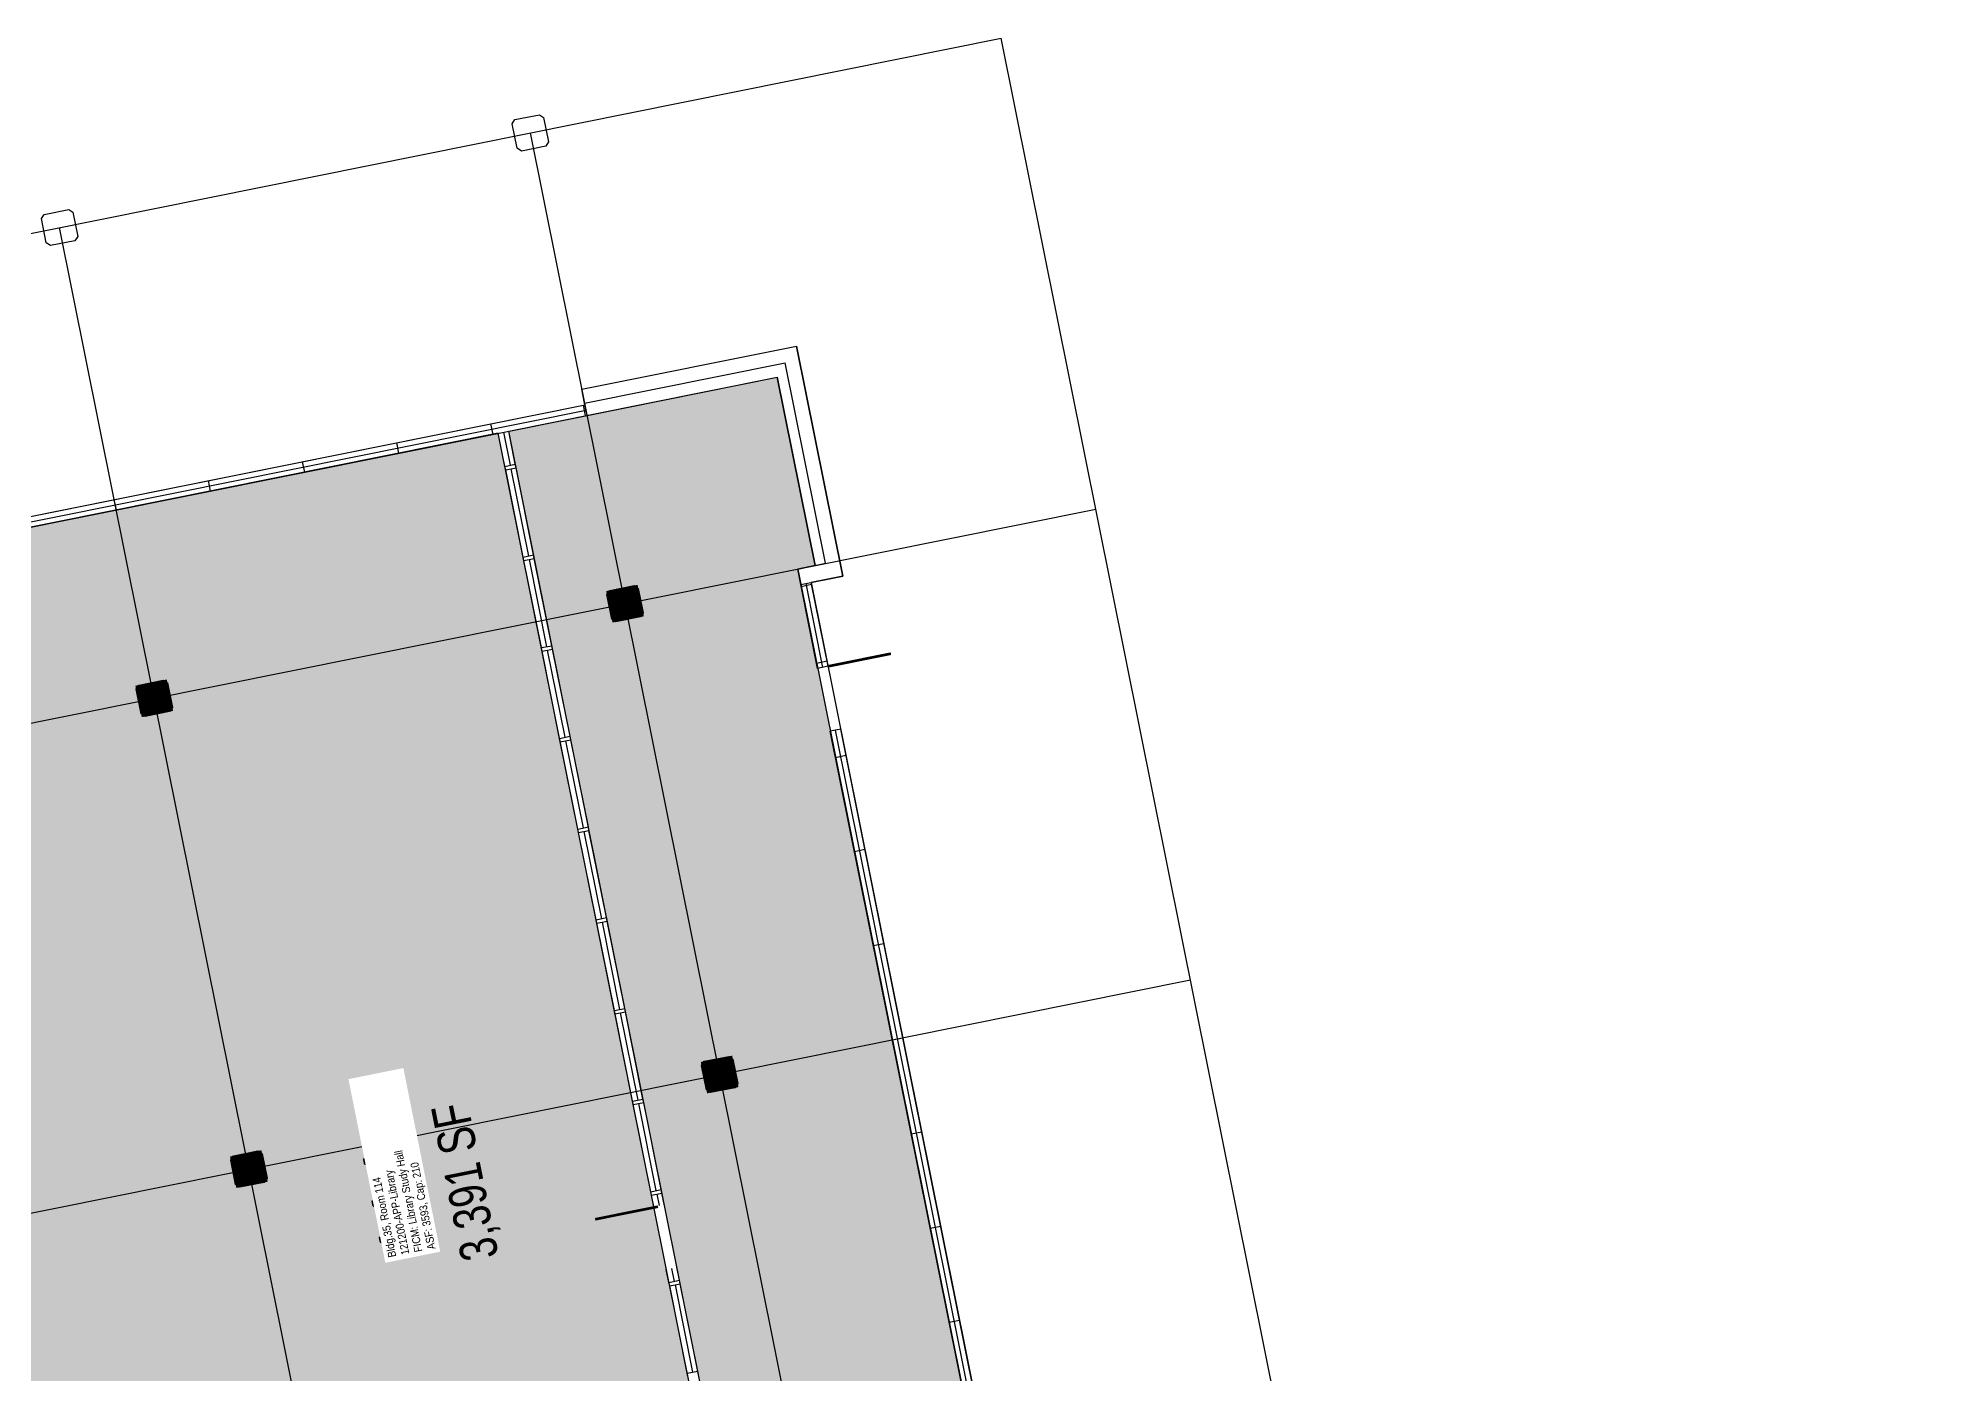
# Model space of a CAD drawing. Header units: inches. Extents: x 69201055 to 69205028, y 27678536 to 27681908.
# Drawn here: x 69203955 to 69205028, y 27681157 to 27681908 of the extents above; entities that cross this region are included whole.
import ezdxf
from ezdxf.enums import TextEntityAlignment as Align

# ---------------------------------------------------------------- set-up
doc = ezdxf.new("R2010")
doc.units = ezdxf.units.IN
doc.header["$LTSCALE"] = 10
doc.header["$MEASUREMENT"] = 0
doc.layers.get('0').update_dxf_attribs({"linetype": 'CONTINUOUS'})
for name, color, linetype in [('A-COLS', 5, 'CONTINUOUS'), ('A-DOOR', 2, 'CONTINUOUS'), ('A-GLAZ', 1, 'CONTINUOUS'), ('A-GRID', 1, 'CONTINUOUS'), ('A-IDEN-RNUM', 7, 'CONTINUOUS'), ('A-IDEN-SNUM', 4, 'CONTINUOUS'), ('A-IDEN-VNUM', 4, 'CONTINUOUS'), ('A-WALL', 5, 'CONTINUOUS'), ('AREA-ASSIGN', 7, 'CONTINUOUS'), ('AREA-GROSS', 1, 'CONTINUOUS'), ('AREA-TEXT', 3, 'CONTINUOUS'), ('Rooms-Category-Color', 7, 'CONTINUOUS'), ('Rooms-College-Color', 7, 'CONTINUOUS'), ('Rooms-Department-Color', 7, 'CONTINUOUS'), ('Rooms-Division-Color', 7, 'CONTINUOUS'), ('Rooms-Information', 7, 'CONTINUOUS')]:
    doc.layers.add(name, color=color, linetype=linetype)
doc.styles.add('CP_AREA', font='arial.ttf', dxfattribs={"height": 15})
doc.styles.add('CP_ROOMSNUMBER', font='arial.ttf', dxfattribs={"height": 1})
doc.styles.add('CP_ROOMVNUMBER', font='arial.ttf', dxfattribs={"width": 0.85, "height": 0.075})

# ---------------------------------------------------------------- blocks, each defined once
blk = doc.blocks.new('COL')
at = {"layer": 'A-COLS', "const_width": 18}
blk.add_lwpolyline([(0, 9), (0, -9)], dxfattribs=at)
at = {"layer": 'A-COLS'}
blk.add_lwpolyline([(9, 7), (9, -7), (7, -9), (-7, -9), (-9, -7), (-9, 7), (-7, 9), (7, 9)], close=True, dxfattribs=at)

msp = doc.modelspace()

# ---------------------------------------------------------------- hatches: boundary and pattern name
at = {"layer": 'Rooms-Category-Color', "true_color": 0xe3f498}
msp.add_hatch(color=61, dxfattribs=at).paths.add_polyline_path([(69204294.7, 27681702.6), (69204370.2, 27681717.8), (69204391.5, 27681611.9), (69204381.7, 27681609.9), (69204538.4, 27680830.5), (69204397.2, 27680802.1), (69204314.4, 27681213.9), (69204219.2, 27681687.4)])
at = {"layer": 'Rooms-Category-Color', "true_color": 0x99d7b2}
msp.add_hatch(color=253, dxfattribs=at).paths.add_polyline_path([(69204253.1, 27680773.2), (69204259, 27680774.3), (69204289.4, 27680780.5), (69204297.2, 27680782), (69204391.3, 27680801), (69204307.4, 27681218.6), (69204213.3, 27681686.2), (69203741.8, 27681591.4), (69203742.4, 27681588.5), (69203743.5, 27681582.6), (69203763.6, 27681482.6), (69203764.8, 27681476.7), (69203784.3, 27681379.7), (69203776.5, 27681378.1), (69203614.7, 27681345.6), (69203612.8, 27681355.4), (69203605.7, 27681390.7), (69203595, 27681443.6), (69203579.3, 27681440.4), (69203578.4, 27681440.2), (69203567.6, 27681438.1), (69203544, 27681433.3), (69203543.1, 27681433.1), (69203532.3, 27681431), (69203498, 27681424.1), (69203492.1, 27681422.9), (69203511.8, 27681324.9), (69203514.7, 27681325.4), (69203546.7, 27681166.6), (69203818.2, 27681221.2), (69203838.9, 27681118.3), (69203838.9, 27681118.3), (69203838.9, 27681118.3), (69203870.5, 27680961.3), (69203892.7, 27680850.6), (69203903.4, 27680797.7), (69203921.7, 27680706.5), (69204017.8, 27680725.9), (69204123.7, 27680747.1), (69204173.7, 27680757.2), (69204179.6, 27680758.4)])
at = {"layer": 'Rooms-College-Color', "true_color": 0xadadad}
msp.add_hatch(color=253, dxfattribs=at).paths.add_polyline_path([(69204294.7, 27681702.6), (69204370.2, 27681717.8), (69204391.5, 27681611.9), (69204381.7, 27681609.9), (69204538.4, 27680830.5), (69204397.2, 27680802.1), (69204314.4, 27681213.9), (69204219.2, 27681687.4)])
at = {"layer": 'Rooms-College-Color', "true_color": 0x80bc67}
msp.add_hatch(color=83, dxfattribs=at).paths.add_polyline_path([(69204253.1, 27680773.2), (69204259, 27680774.3), (69204289.4, 27680780.5), (69204297.2, 27680782), (69204391.3, 27680801), (69204307.4, 27681218.6), (69204213.3, 27681686.2), (69203741.8, 27681591.4), (69203742.4, 27681588.5), (69203743.5, 27681582.6), (69203763.6, 27681482.6), (69203764.8, 27681476.7), (69203784.3, 27681379.7), (69203776.5, 27681378.1), (69203614.7, 27681345.6), (69203612.8, 27681355.4), (69203605.7, 27681390.7), (69203595, 27681443.6), (69203579.3, 27681440.4), (69203578.4, 27681440.2), (69203567.6, 27681438.1), (69203544, 27681433.3), (69203543.1, 27681433.1), (69203532.3, 27681431), (69203498, 27681424.1), (69203492.1, 27681422.9), (69203511.8, 27681324.9), (69203514.7, 27681325.4), (69203546.7, 27681166.6), (69203818.2, 27681221.2), (69203838.9, 27681118.3), (69203838.9, 27681118.3), (69203838.9, 27681118.3), (69203870.5, 27680961.3), (69203892.7, 27680850.6), (69203903.4, 27680797.7), (69203921.7, 27680706.5), (69204017.8, 27680725.9), (69204123.7, 27680747.1), (69204173.7, 27680757.2), (69204179.6, 27680758.4)])
at = {"layer": 'Rooms-Department-Color', "true_color": 0x80bc67}
msp.add_hatch(color=83, dxfattribs=at).paths.add_polyline_path([(69204294.7, 27681702.6), (69204370.2, 27681717.8), (69204391.5, 27681611.9), (69204381.7, 27681609.9), (69204538.4, 27680830.5), (69204397.2, 27680802.1), (69204314.4, 27681213.9), (69204219.2, 27681687.4)])
at = {"layer": 'Rooms-Department-Color', "true_color": 0x62f98f}
msp.add_hatch(color=91, dxfattribs=at).paths.add_polyline_path([(69204253.1, 27680773.2), (69204259, 27680774.3), (69204289.4, 27680780.5), (69204297.2, 27680782), (69204391.3, 27680801), (69204307.4, 27681218.6), (69204213.3, 27681686.2), (69203741.8, 27681591.4), (69203742.4, 27681588.5), (69203743.5, 27681582.6), (69203763.6, 27681482.6), (69203764.8, 27681476.7), (69203784.3, 27681379.7), (69203776.5, 27681378.1), (69203614.7, 27681345.6), (69203612.8, 27681355.4), (69203605.7, 27681390.7), (69203595, 27681443.6), (69203579.3, 27681440.4), (69203578.4, 27681440.2), (69203567.6, 27681438.1), (69203544, 27681433.3), (69203543.1, 27681433.1), (69203532.3, 27681431), (69203498, 27681424.1), (69203492.1, 27681422.9), (69203511.8, 27681324.9), (69203514.7, 27681325.4), (69203546.7, 27681166.6), (69203818.2, 27681221.2), (69203838.9, 27681118.3), (69203838.9, 27681118.3), (69203838.9, 27681118.3), (69203870.5, 27680961.3), (69203892.7, 27680850.6), (69203903.4, 27680797.7), (69203921.7, 27680706.5), (69204017.8, 27680725.9), (69204123.7, 27680747.1), (69204173.7, 27680757.2), (69204179.6, 27680758.4)])
at = {"layer": 'Rooms-Division-Color', "true_color": 0x80bc67}
msp.add_hatch(color=83, dxfattribs=at).paths.add_polyline_path([(69204294.7, 27681702.6), (69204370.2, 27681717.8), (69204391.5, 27681611.9), (69204381.7, 27681609.9), (69204538.4, 27680830.5), (69204397.2, 27680802.1), (69204314.4, 27681213.9), (69204219.2, 27681687.4)])
at = {"layer": 'Rooms-Division-Color', "true_color": 0x62f98f}
msp.add_hatch(color=91, dxfattribs=at).paths.add_polyline_path([(69204253.1, 27680773.2), (69204259, 27680774.3), (69204289.4, 27680780.5), (69204297.2, 27680782), (69204391.3, 27680801), (69204307.4, 27681218.6), (69204213.3, 27681686.2), (69203741.8, 27681591.4), (69203742.4, 27681588.5), (69203743.5, 27681582.6), (69203763.6, 27681482.6), (69203764.8, 27681476.7), (69203784.3, 27681379.7), (69203776.5, 27681378.1), (69203614.7, 27681345.6), (69203612.8, 27681355.4), (69203605.7, 27681390.7), (69203595, 27681443.6), (69203579.3, 27681440.4), (69203578.4, 27681440.2), (69203567.6, 27681438.1), (69203544, 27681433.3), (69203543.1, 27681433.1), (69203532.3, 27681431), (69203498, 27681424.1), (69203492.1, 27681422.9), (69203511.8, 27681324.9), (69203514.7, 27681325.4), (69203546.7, 27681166.6), (69203818.2, 27681221.2), (69203838.9, 27681118.3), (69203838.9, 27681118.3), (69203838.9, 27681118.3), (69203870.5, 27680961.3), (69203892.7, 27680850.6), (69203903.4, 27680797.7), (69203921.7, 27680706.5), (69204017.8, 27680725.9), (69204123.7, 27680747.1), (69204173.7, 27680757.2), (69204179.6, 27680758.4)])

# ---------------------------------------------------------------- linework, layer by layer
at = {"layer": 'A-DOOR'}
for points in [[(69204398.8, 27681555.2, 1.5, 1.5, 0), (69204434.1, 27681562.3, 0, 0, 0), (69204434.2, 27681561.6, 0, 0, -0.414214), (69204404.3, 27681520.4, 0, 0, -0.414214)], [(69204303.1, 27681251.4, 1.5, 1.5, 0), (69204267.8, 27681244.3, 0, 0, 0), (69204267.9, 27681243.6, 0, 0, 0.414214), (69204311.5, 27681217.1, 0, 0, 0.414214)]]:
    msp.add_lwpolyline(points, format="xyseb", dxfattribs=at)
at = {"layer": 'A-GLAZ'}
for p, q in [((69203740.6, 27681597.3), (69204262.1, 27681702.2)), ((69203741.2, 27681594.4), (69204262.7, 27681699.2)), ((69203741.8, 27681591.4), (69204263.3, 27681696.3)), ((69204262.3, 27681696.1), (69204261.2, 27681702)), ((69204210.4, 27681685.6), (69204209.2, 27681691.5)), ((69204217.1, 27681667.6), (69204213.3, 27681686.2)), ((69204216.3, 27681686.8), (69204220, 27681668.2)), ((69204222.9, 27681668.8), (69204219.2, 27681687.4)), ((69204157.4, 27681675), (69204156.3, 27681680.9)), ((69204104.5, 27681664.4), (69204103.3, 27681670.2)), ((69204217.1, 27681667.6), (69204222.9, 27681668.8)), ((69204217.5, 27681665.7), (69204217.1, 27681667.6)), ((69204217.5, 27681665.7), (69204223.3, 27681666.8)), ((69204227.3, 27681616.6), (69204217.5, 27681665.7)), ((69204220.4, 27681666.2), (69204230.3, 27681617.2)), ((69204223.3, 27681666.8), (69204222.9, 27681668.8)), ((69204233.2, 27681617.8), (69204223.3, 27681666.8)), ((69204051.6, 27681653.7), (69204050.4, 27681659.6)), ((69203998.6, 27681643.1), (69203997.4, 27681649)), ((69204227.3, 27681616.6), (69204233.2, 27681617.8)), ((69204233.6, 27681615.9), (69204233.2, 27681617.8)), ((69204227.7, 27681614.7), (69204227.3, 27681616.6)), ((69204227.7, 27681614.7), (69204233.6, 27681615.9)), ((69204227.7, 27681614.7), (69204233.6, 27681615.9)), ((69204237.6, 27681565.7), (69204227.7, 27681614.7)), ((69204230.7, 27681615.3), (69204240.5, 27681566.2)), ((69204243.5, 27681566.8), (69204233.6, 27681615.9)), ((69204392.9, 27681554), (69204383.4, 27681601.1)), ((69204383.6, 27681600.1), (69204389.5, 27681601.3)), ((69204395.8, 27681554.6), (69204386.4, 27681601.7)), ((69204398.8, 27681555.2), (69204389.3, 27681602.3)), ((69204237.6, 27681565.7), (69204243.5, 27681566.8)), ((69204238, 27681563.7), (69204237.6, 27681565.7)), ((69204238, 27681563.7), (69204243.8, 27681564.9)), ((69204247.8, 27681514.7), (69204238, 27681563.7)), ((69204240.9, 27681564.3), (69204250.8, 27681515.3)), ((69204243.8, 27681564.9), (69204243.5, 27681566.8)), ((69204253.7, 27681515.9), (69204243.8, 27681564.9)), ((69204392.3, 27681557), (69204398.2, 27681558.2)), ((69204398.8, 27681555.2), (69204392.9, 27681554)), ((69204247.8, 27681514.7), (69204253.7, 27681515.9)), ((69204248.2, 27681512.7), (69204247.8, 27681514.7)), ((69204248.2, 27681512.7), (69204254.1, 27681513.9)), ((69204258.1, 27681463.7), (69204248.2, 27681512.7)), ((69204251.2, 27681513.3), (69204261, 27681464.3)), ((69204254.1, 27681513.9), (69204253.7, 27681515.9)), ((69204264, 27681464.9), (69204254.1, 27681513.9)), ((69204405.9, 27681519.9), (69204400, 27681518.8)), ((69204538.4, 27680830.5), (69204400, 27681518.8)), ((69204541.3, 27680831.1), (69204402.9, 27681519.3)), ((69204544.3, 27680831.7), (69204405.9, 27681519.9)), ((69204403, 27681504), (69204408.8, 27681505.2)), ((69204258.1, 27681463.7), (69204264, 27681464.9)), ((69204258.5, 27681461.7), (69204258.1, 27681463.7)), ((69204258.5, 27681461.7), (69204264.3, 27681462.9)), ((69204268.3, 27681412.7), (69204258.5, 27681461.7)), ((69204261.4, 27681462.3), (69204271.3, 27681413.3)), ((69204264.3, 27681462.9), (69204264, 27681464.9)), ((69204274.2, 27681413.9), (69204264.3, 27681462.9)), ((69204413.6, 27681451.1), (69204419.5, 27681452.3)), ((69204268.3, 27681412.7), (69204274.2, 27681413.9)), ((69204274.6, 27681411.9), (69204274.2, 27681413.9)), ((69204268.7, 27681410.8), (69204268.3, 27681412.7)), ((69204268.7, 27681410.8), (69204274.6, 27681411.9)), ((69204278.6, 27681361.7), (69204268.7, 27681410.8)), ((69204271.7, 27681411.3), (69204281.5, 27681362.3)), ((69204284.5, 27681362.9), (69204274.6, 27681411.9)), ((69204424.2, 27681398.2), (69204430.1, 27681399.3)), ((69204278.6, 27681361.7), (69204284.5, 27681362.9)), ((69204279, 27681359.8), (69204278.6, 27681361.7)), ((69204279, 27681359.8), (69204284.8, 27681361)), ((69204288.8, 27681310.8), (69204279, 27681359.8)), ((69204281.9, 27681360.4), (69204291.8, 27681311.3)), ((69204284.8, 27681361), (69204284.5, 27681362.9)), ((69204294.7, 27681311.9), (69204284.8, 27681361)), ((69204434.9, 27681345.2), (69204440.8, 27681346.4)), ((69204288.8, 27681310.8), (69204294.7, 27681311.9)), ((69204289.2, 27681308.8), (69204288.8, 27681310.8)), ((69204289.2, 27681308.8), (69204295.1, 27681310)), ((69204299.1, 27681259.8), (69204289.2, 27681308.8)), ((69204292.2, 27681309.4), (69204302, 27681260.4)), ((69204295.1, 27681310), (69204294.7, 27681311.9)), ((69204305, 27681261), (69204295.1, 27681310)), ((69204445.5, 27681292.3), (69204451.4, 27681293.5)), ((69204299.1, 27681259.8), (69204305, 27681261)), ((69204299.5, 27681257.8), (69204299.1, 27681259.8)), ((69204299.5, 27681257.8), (69204305.3, 27681259)), ((69204300.9, 27681250.6), (69204299.5, 27681257.8)), ((69204302.4, 27681258.4), (69204303.7, 27681252)), ((69204305.3, 27681259), (69204305, 27681261)), ((69204306.8, 27681251.8), (69204305.3, 27681259)), ((69204456.2, 27681239.3), (69204462.1, 27681240.5)), ((69204309.3, 27681208.8), (69204307.8, 27681216.1)), ((69204309.3, 27681208.8), (69204315.2, 27681210)), ((69204310.8, 27681216.7), (69204312.3, 27681209.4)), ((69204315.2, 27681210), (69204313.7, 27681217.3)), ((69204315.6, 27681208), (69204315.2, 27681210)), ((69204309.7, 27681206.8), (69204309.3, 27681208.8)), ((69204309.7, 27681206.8), (69204315.6, 27681208)), ((69204319.6, 27681157.8), (69204309.7, 27681206.8)), ((69204312.7, 27681207.4), (69204322.5, 27681158.4)), ((69204325.5, 27681159), (69204315.6, 27681208)), ((69204466.8, 27681186.4), (69204472.7, 27681187.6)), ((69204319.6, 27681157.8), (69204325.5, 27681159)), ((69204320, 27681155.9), (69204319.6, 27681157.8)), ((69204325.9, 27681157), (69204325.5, 27681159))]:
    msp.add_line(p, q, dxfattribs=at)
at = {"layer": 'A-GRID'}
for p, q in [((69201055, 27681216.4), (69204496.1, 27681908.3)), ((69205028.3, 27679261.3), (69204496.1, 27681908.3)), ((69204763.6, 27679208.1), (69204231.4, 27681855.1)), ((69204498.9, 27679154.9), (69203966.7, 27681801.9)), ((69201108.2, 27680951.7), (69204549.3, 27681643.6)), ((69201161.4, 27680687), (69204602.5, 27681378.9))]:
    msp.add_line(p, q, dxfattribs=at)
at = {"layer": 'A-WALL'}
for p, q in [((69204260.4, 27681711), (69204381, 27681735.2)), ((69204261.9, 27681703.2), (69204374.7, 27681725.8)), ((69204397.4, 27681613.1), (69204374.7, 27681725.8)), ((69204407, 27681605.8), (69204381, 27681735.2)), ((69204263.3, 27681696.3), (69204370.2, 27681717.8)), ((69204391.5, 27681611.9), (69204370.2, 27681717.8)), ((69204261.9, 27681703.2), (69204260.4, 27681711)), ((69204263.3, 27681696.3), (69204261.9, 27681703.2)), ((69204381.7, 27681609.9), (69204397.4, 27681613.1)), ((69204383.4, 27681601.1), (69204381.7, 27681609.9)), ((69204383.4, 27681601.1), (69204407, 27681605.8))]:
    msp.add_line(p, q, dxfattribs=at)
for points in [[(69204238.8, 27681863.8), (69204241.6, 27681850), (69204240, 27681847.7), (69204226.3, 27681844.9), (69204223.9, 27681846.5), (69204221.2, 27681860.2), (69204222.7, 27681862.6), (69204236.5, 27681865.3)], [(69203974.1, 27681810.5), (69203976.9, 27681796.8), (69203975.3, 27681794.4), (69203961.6, 27681791.7), (69203959.2, 27681793.3), (69203956.5, 27681807), (69203958, 27681809.3), (69203971.8, 27681812.1)]]:
    msp.add_lwpolyline(points, close=True, dxfattribs=at)
at = {"layer": 'AREA-ASSIGN'}
msp.add_lwpolyline([(69204294.7, 27681702.6), (69204370.2, 27681717.8), (69204391.5, 27681611.9), (69204381.7, 27681609.9), (69204538.4, 27680830.5), (69204397.2, 27680802.1), (69204314.4, 27681213.9), (69204219.2, 27681687.4)], close=True, dxfattribs=at)
msp.add_lwpolyline([(69203921.7, 27680706.5), (69204017.8, 27680725.9), (69204123.7, 27680747.1), (69204173.7, 27680757.2), (69204179.6, 27680758.4), (69204253.1, 27680773.2), (69204259, 27680774.3), (69204289.4, 27680780.5), (69204297.2, 27680782), (69204391.3, 27680801), (69204307.4, 27681218.6), (69204213.3, 27681686.2), (69203741.8, 27681591.4)], dxfattribs=at)
at = {"layer": 'AREA-GROSS'}
msp.add_lwpolyline([(69203740.6, 27681597.3), (69204262.1, 27681702.2), (69204261.9, 27681703.2), (69204260.4, 27681711), (69204381, 27681735.2), (69204407, 27681605.8), (69204389.3, 27681602.3), (69204544.3, 27680831.7), (69204561.9, 27680835.3), (69204567.8, 27680805.8), (69204558, 27680803.9), (69204550.2, 27680802.3), (69204544.3, 27680801.1), (69204461.9, 27680784.6), (69204450.2, 27680782.2), (69204504, 27680514.5), (69204511.1, 27680479.3), (69204512.1, 27680474.4), (69204519.2, 27680439.1), (69204532.2, 27680374.4), (69204539.3, 27680339.1)], dxfattribs=at)

# ---------------------------------------------------------------- block references
at = {"rotation": 11.36903025436199}
for p in [(69204284.6, 27681590.4), (69204019.9, 27681537.2), (69204337.8, 27681325.7), (69204073.1, 27681272.5)]:
    msp.add_blockref('COL', p, dxfattribs=at)

# ---------------------------------------------------------------- texts
at = {"layer": 'A-IDEN-RNUM', "style": 'CP_ROOMSNUMBER'}
msp.add_text('0114-00', height=0.36, rotation=11.369, dxfattribs=at).set_placement((69204157.8, 27681255.6), align=Align.MIDDLE_CENTER)
at = {"layer": 'A-IDEN-SNUM', "style": 'CP_ROOMSNUMBER'}
msp.add_text('0350011400', height=0.36, rotation=11.369, dxfattribs=at).set_placement((69204156.7, 27681255.8), align=Align.MIDDLE_CENTER)
at = {"layer": 'A-IDEN-VNUM', "style": 'CP_ROOMVNUMBER', "width": 0.85}
msp.add_text('114', height=31.5, rotation=101.369, dxfattribs=at).set_placement((69204157.8, 27681255.6), align=Align.MIDDLE_CENTER)
at = {"layer": 'AREA-TEXT', "style": 'CP_AREA', "width": 0.75}
msp.add_text('3,391 SF', height=21, rotation=101.369, dxfattribs=at).set_placement((69204194.5, 27681265.3), align=Align.MIDDLE_CENTER)

# ---------------------------------------------------------------- next in the draw order: texts
at = {"layer": 'Rooms-Information', "insert": (69204179.4, 27681228.1), "char_height": 4.5, "width": 100.8, "attachment_point": 7, "rotation": 101.369, "style": 'CP_ROOMVNUMBER', "bg_fill": 3, "box_fill_scale": 1.5, "bg_fill_color": 256, "bg_fill_true_color": 13158600, "bg_fill_transparency": 0}
msp.add_mtext('Bldg.35, Room 114^M^J121200-APP-Library^M^JFICM: Library Study Hall^M^JASF: 3593, Cap: 210', dxfattribs=at)

doc.saveas('drawing.dxf')
